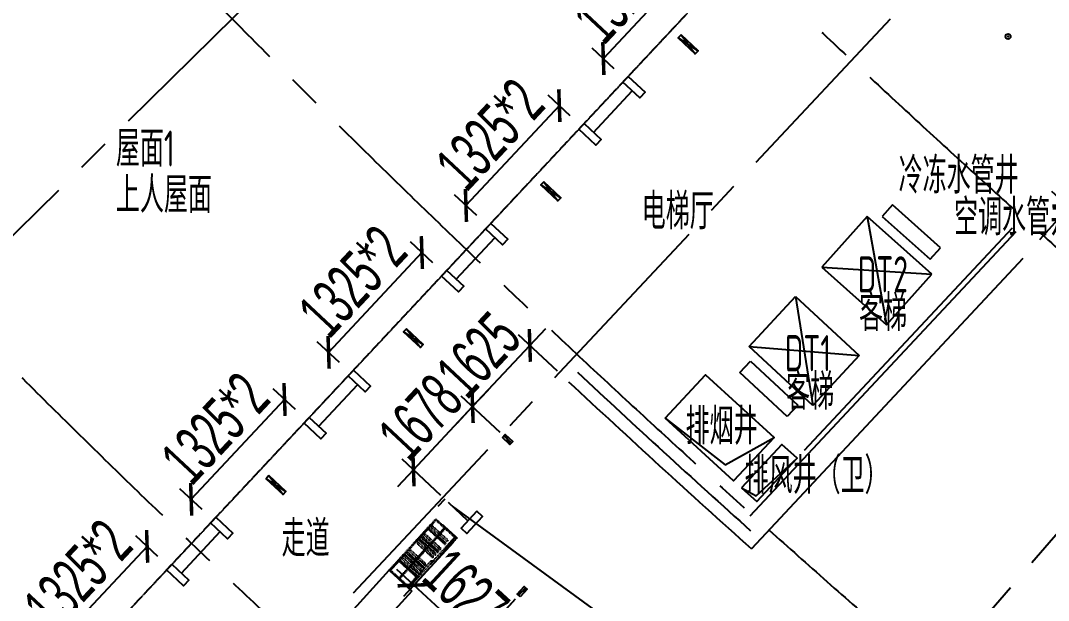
# Model space of a CAD drawing. Extents: x -668578 to 2331563, y -1202445 to 1620273.
# Drawn here: x 987428 to 1007356, y 112790 to 124034 of the extents above; entities that cross this region are included whole.
import ezdxf

# ---------------------------------------------------------------- set-up
doc = ezdxf.new("R2010")
doc.units = 0
for name, pattern in [('CENTER2', [28.575, 19.05, -3.175, 3.175, -3.175]), ('Continuous-STLayerSet-Col', [0]), ('DASH', [0.35, 0.25, -0.1]), ('XREF-ID.B3$0$DASH', [0.35, 0.25, -0.1])]:
    doc.linetypes.add(name, pattern=pattern)
doc.layers.get('0').update_dxf_attribs({"color": 8})
doc.layers.get('Defpoints').update_dxf_attribs({"color": 8})
for name, color, linetype in [('#标注', 8, 'Continuous'), ('#轴线', 8, 'CENTER2'), ('A-AL', 8, 'Continuous'), ('A-BEAM-PLAN-C', 8, 'Continuous'), ('A-DIMS-150', 8, 'Continuous'), ('A-EVTR', 8, 'Continuous'), ('A-WIND-FRAM', 8, 'Continuous'), ('dim', 8, 'Continuous'), ('建-文字', 8, 'Continuous'), ('建-符号', 8, 'Continuous'), ('水-消防-消火栓-标识', 8, 'Continuous')]:
    doc.layers.add(name, color=color, linetype=linetype)
doc.layers.add('Def point', color=8, linetype='Continuous', plot=False)
doc.styles.add('JHZX', font='jrs.shx', dxfattribs={"width": 0.6, "bigfont": 'jhz.shx'})
doc.styles.add('XD2008', font='xd-hzs.shx', dxfattribs={"width": 0.7, "bigfont": 'xd-hztxt.shx'})
doc.dimstyles.new('JZBZ-300', dxfattribs={"dimscale": 300, "dimtxt": 3, "dimasz": 1.5, "dimexe": 1, "dimexo": 1, "dimgap": 0.5, "dimtad": 1, "dimdec": 0, "dimdsep": 46, "dimtxsty": 'JHZX', "dimblk1": 'ARCHTICK', "dimblk2": 'ARCHTICK', "dimsah": 1, "dimcen": 0, "dimclrd": 1, "dimclre": 1, "dimclrt": 2, "dimazin": 2, "dimtfac": 1, "dimtdec": 0, "dimtix": 1, "dimtmove": 0, "dimatfit": 3, "dimfxl": 0, "dimtolj": 1, "dimlwd": -1, "dimlwe": -1, "dimarcsym": 0})
doc.dimstyles.new('JZBZ-400', dxfattribs={"dimscale": 400, "dimtxt": 3, "dimasz": 1.5, "dimexe": 1, "dimexo": 1, "dimgap": 0.5, "dimtad": 1, "dimdec": 0, "dimdsep": 46, "dimtxsty": 'JHZX', "dimblk1": 'ARCHTICK', "dimblk2": 'ARCHTICK', "dimsah": 1, "dimcen": 0, "dimclrd": 1, "dimclre": 1, "dimclrt": 2, "dimazin": 2, "dimtfac": 1, "dimtdec": 0, "dimtix": 1, "dimtmove": 0, "dimatfit": 3, "dimfxl": 0, "dimtolj": 1, "dimlwd": -1, "dimlwe": -1, "dimarcsym": 0})

# ---------------------------------------------------------------- blocks, each defined once
blk = doc.blocks.new('_ARCHTICK')
at = {"color": 0, "linetype": 'ByBlock', "const_width": 0.15}
blk.add_lwpolyline([(-0.5, -0.5), (0.5, 0.5)], dxfattribs=at)
blk = doc.blocks.new('*D2939')
at = {"layer": '#标注', "ltscale": 300, "transparency": 16777216}
for p, q in [((-1773, -1481), (-9342, -7863)), ((165914, -92056), (164727, -101884))]:
    blk.add_line(p, q, dxfattribs=at)
blk.add_arc((197092, 166179), 269610, 220.13382, 263.11563, dxfattribs=at)
at = {"layer": 'Defpoints', "color": 0, "ltscale": 300, "transparency": 16777216}
for p in [(197092, 166179), (-1467, -1224), (40380, -53208), (165962, -91659)]:
    blk.add_point(p, dxfattribs=at)
at = {"layer": '#标注', "ltscale": 300, "transparency": 16777216, "xscale": 600, "yscale": 600, "zscale": 600}
for p, rotation in [((-9036, -7605), 130.1338192809485), ((164775, -101487), 353.1156299250187)]:
    blk.add_blockref('_ARCHTICK', p, dxfattribs=dict(at, rotation=rotation))
at = {"layer": '#标注', "ltscale": 300, "transparency": 16777216, "insert": (69342, -70334), "char_height": 1200, "attachment_point": 5, "rotation": 331.6247, "style": 'JHZX'}
blk.add_mtext('\\A1;42.98°', dxfattribs=at)
blk = doc.blocks.new('frgtegg')
blk.add_line((183, -171), (934, 633))
for points in [[(854, 913), (1183, 606), (1080, 496), (751, 804)], [(0, 0), (329, -307), (226, -417), (-102, -110)]]:
    blk.add_lwpolyline(points, close=True)
blk = doc.blocks.new('Swcwrv4tv')
at = {"linetype": 'XREF-ID.B3$0$DASH', "ltscale": 0.3}
for p, q in [((20, -240), (1330, -240)), ((20, -250), (1330, -250)), ((20, -260), (1330, -260))]:
    blk.add_line(p, q, dxfattribs=at)
for points in [[(0, 0), (0, -550), (1350, -550), (1350, 0)], [(20, -20), (20, -550), (1330, -550), (1330, -20)], [(149, -460), (149, -40), (179, -40), (179, -460)], [(219, -460), (219, -40), (249, -40), (249, -460)], [(359, -460), (359, -40), (389, -40), (389, -460)], [(429, -460), (429, -40), (459, -40), (459, -460)], [(499, -460), (499, -40), (529, -40), (529, -460)], [(569, -460), (569, -40), (599, -40), (599, -460)], [(779, -460), (779, -40), (809, -40), (809, -460)], [(849, -460), (849, -40), (879, -40), (879, -460)], [(919, -460), (919, -40), (949, -40), (949, -460)], [(989, -460), (989, -40), (1019, -40), (1019, -460)], [(1059, -460), (1059, -40), (1089, -40), (1089, -460)], [(20, -540), (700, -540), (700, -510), (20, -510)], [(1330, -480), (650, -480), (650, -510), (1330, -510)]]:
    blk.add_lwpolyline(points, close=True, dxfattribs=at)
blk = doc.blocks.new('幕墙分隔')
for p, q in [((-40, -100), (40, 100)), ((0, 100), (0, -100))]:
    blk.add_line(p, q)
blk.add_lwpolyline([(-40, 100), (40, 100), (40, -100), (-40, -100)], close=True)
blk = doc.blocks.new('rbbnynytnyt')
for p, q in [((0, 0), (80, -450)), ((80, 0), (0, -450))]:
    blk.add_line(p, q)
blk.add_lwpolyline([(0, 0), (80, 0), (80, -450), (0, -450)], close=True)
blk = doc.blocks.new('立管-R75-1')
at = {"linetype": 'Continuous'}
blk.add_circle((0, 0), 75, dxfattribs=at)
blk.add_point((0, 0), dxfattribs=at)
blk = doc.blocks.new('*D2446')
at = {"layer": 'Defpoints', "color": 0, "ltscale": 300, "transparency": 16777216}
for p in [(1000967, 124831), (998727, 123298), (999157, 122896)]:
    blk.add_point(p, dxfattribs=at)
at = {"layer": 'dim', "color": 1, "ltscale": 300, "transparency": 16777216}
for p, q in [((1000748, 125036), (1000318, 125438)), ((1000537, 125233), (998727, 123298)), ((998938, 123101), (998508, 123502))]:
    blk.add_line(p, q, dxfattribs=at)
at = {"layer": 'dim', "color": 1, "ltscale": 300, "transparency": 16777216, "xscale": 450, "yscale": 450, "zscale": 450}
for p, rotation in [((1000537, 125233), 46.9204201124248), ((998727, 123298), 226.9204201124248)]:
    blk.add_blockref('_ARCHTICK', p, dxfattribs=dict(at, rotation=rotation))
at = {"layer": 'dim', "color": 2, "ltscale": 300, "transparency": 16777216, "insert": (999194, 124675), "char_height": 900, "attachment_point": 5, "rotation": 46.9204, "style": 'JHZX'}
blk.add_mtext('\\A1;1325*2', dxfattribs=at)
blk = doc.blocks.new('*D2447')
at = {"layer": 'Defpoints', "color": 0, "ltscale": 300, "transparency": 16777216}
for p in [(998304, 121983), (996063, 120449), (996493, 120047)]:
    blk.add_point(p, dxfattribs=at)
at = {"layer": 'dim', "color": 1, "ltscale": 300, "transparency": 16777216}
for p, q in [((998085, 122188), (997655, 122590)), ((997874, 122385), (996063, 120449)), ((996274, 120252), (995844, 120654))]:
    blk.add_line(p, q, dxfattribs=at)
at = {"layer": 'dim', "color": 1, "ltscale": 300, "transparency": 16777216, "xscale": 450, "yscale": 450, "zscale": 450}
for p, rotation in [((997874, 122385), 46.91827083257319), ((996063, 120449), 226.9182708325732)]:
    blk.add_blockref('_ARCHTICK', p, dxfattribs=dict(at, rotation=rotation))
at = {"layer": 'dim', "color": 2, "ltscale": 300, "transparency": 16777216, "insert": (996530, 121827), "char_height": 900, "attachment_point": 5, "rotation": 46.9183, "style": 'JHZX'}
blk.add_mtext('\\A1;1325*2', dxfattribs=at)
blk = doc.blocks.new('*D2448')
at = {"layer": 'Defpoints', "color": 0, "ltscale": 300, "transparency": 16777216}
for p in [(995639, 119134), (993400, 117601), (993830, 117199)]:
    blk.add_point(p, dxfattribs=at)
at = {"layer": 'dim', "color": 1, "ltscale": 300, "transparency": 16777216}
for p, q in [((995420, 119339), (994990, 119741)), ((995209, 119536), (993400, 117601)), ((993611, 117404), (993181, 117806))]:
    blk.add_line(p, q, dxfattribs=at)
at = {"layer": 'dim', "color": 1, "ltscale": 300, "transparency": 16777216, "xscale": 450, "yscale": 450, "zscale": 450}
for p, rotation in [((995209, 119536), 46.92400437756285), ((993400, 117601), 226.9240043775629)]:
    blk.add_blockref('_ARCHTICK', p, dxfattribs=dict(at, rotation=rotation))
at = {"layer": 'dim', "color": 2, "ltscale": 300, "transparency": 16777216, "insert": (993867, 118978), "char_height": 900, "attachment_point": 5, "rotation": 46.924, "style": 'JHZX'}
blk.add_mtext('\\A1;1325*2', dxfattribs=at)
blk = doc.blocks.new('*D2449')
at = {"layer": 'Defpoints', "color": 0, "ltscale": 300, "transparency": 16777216}
for p in [(992975, 116285), (990736, 114751), (991165, 114350)]:
    blk.add_point(p, dxfattribs=at)
at = {"layer": 'dim', "color": 1, "ltscale": 300, "transparency": 16777216}
for p, q in [((992756, 116490), (992327, 116892)), ((992546, 116687), (990736, 114751)), ((990946, 114554), (990517, 114956))]:
    blk.add_line(p, q, dxfattribs=at)
at = {"layer": 'dim', "color": 1, "ltscale": 300, "transparency": 16777216, "xscale": 450, "yscale": 450, "zscale": 450}
for p, rotation in [((992546, 116687), 46.92042011242672), ((990736, 114751), 226.9204201124267)]:
    blk.add_blockref('_ARCHTICK', p, dxfattribs=dict(at, rotation=rotation))
at = {"layer": 'dim', "color": 2, "ltscale": 300, "transparency": 16777216, "insert": (991202, 116129), "char_height": 900, "attachment_point": 5, "rotation": 46.9204, "style": 'JHZX'}
blk.add_mtext('\\A1;1325*2', dxfattribs=at)
blk = doc.blocks.new('*D2450')
at = {"layer": 'Defpoints', "color": 0, "ltscale": 300, "transparency": 16777216}
for p in [(990312, 113436), (988072, 111903), (988502, 111501)]:
    blk.add_point(p, dxfattribs=at)
at = {"layer": 'dim', "color": 1, "ltscale": 300, "transparency": 16777216}
for p, q in [((990092, 113641), (989663, 114043)), ((989882, 113838), (988072, 111903)), ((988282, 111706), (987853, 112107))]:
    blk.add_line(p, q, dxfattribs=at)
at = {"layer": 'dim', "color": 1, "ltscale": 300, "transparency": 16777216, "xscale": 450, "yscale": 450, "zscale": 450}
for p, rotation in [((989882, 113838), 46.92042011243559), ((988072, 111903), 226.9204201124356)]:
    blk.add_blockref('_ARCHTICK', p, dxfattribs=dict(at, rotation=rotation))
at = {"layer": 'dim', "color": 2, "ltscale": 300, "transparency": 16777216, "insert": (988539, 113280), "char_height": 900, "attachment_point": 5, "rotation": 46.9204, "style": 'JHZX'}
blk.add_mtext('\\A1;1325*2', dxfattribs=at)
blk = doc.blocks.new('*D1519')
at = {"layer": '#标注', "ltscale": 300, "transparency": 16777216}
for p, q in [((1007191, 119790), (1007955, 120642)), ((1007755, 120418), (1007419, 120719)), ((1007755, 120418), (1008484, 119765)), ((1007920, 119136), (1008684, 119988)), ((1008484, 119765), (1008819, 119464))]:
    blk.add_line(p, q, dxfattribs=at)
at = {"layer": 'Defpoints', "color": 0, "ltscale": 300, "transparency": 16777216}
for p in [(1008484, 119765), (1006991, 119567), (1007720, 118913)]:
    blk.add_point(p, dxfattribs=at)
at = {"layer": '#标注', "ltscale": 300, "transparency": 16777216, "xscale": 450, "yscale": 450, "zscale": 450}
for p, rotation in [((1007755, 120418), 318.1204839252013), ((1008484, 119765), 138.1204839252013)]:
    blk.add_blockref('_ARCHTICK', p, dxfattribs=dict(at, rotation=rotation))
at = {"layer": '#标注', "ltscale": 300, "transparency": 16777216, "insert": (1008520, 120538), "char_height": 900, "attachment_point": 5, "rotation": 318.1205, "style": 'JHZX'}
blk.add_mtext('\\A1;979', dxfattribs=at)
blk = doc.blocks.new('*D1562')
at = {"layer": '#标注', "ltscale": 300, "transparency": 16777216}
for p, q in [((997019, 112813), (996055, 111756)), ((996257, 111977), (995925, 112280)), ((997458, 110883), (996257, 111977)), ((998220, 111719), (997256, 110662)), ((997458, 110883), (997791, 110580))]:
    blk.add_line(p, q, dxfattribs=at)
at = {"layer": 'Defpoints', "color": 0, "ltscale": 300, "transparency": 16777216}
for p in [(997221, 113035), (996257, 111977), (998422, 111941)]:
    blk.add_point(p, dxfattribs=at)
at = {"layer": '#标注', "ltscale": 300, "transparency": 16777216, "xscale": 450, "yscale": 450, "zscale": 450}
for p, rotation in [((996257, 111977), 317.6622443330338), ((997458, 110883), 137.6622443330338)]:
    blk.add_blockref('_ARCHTICK', p, dxfattribs=dict(at, rotation=rotation))
at = {"layer": '#标注', "ltscale": 300, "transparency": 16777216, "insert": (997262, 111874), "char_height": 900, "attachment_point": 5, "rotation": 317.6622, "style": 'JHZX'}
blk.add_mtext('\\A1;1624', dxfattribs=at)
blk = doc.blocks.new('*D1563')
at = {"layer": '#标注', "ltscale": 300, "transparency": 16777216}
for p, q in [((995822, 113917), (994852, 112866)), ((995055, 113086), (994725, 113391)), ((996251, 111983), (995055, 113086)), ((997018, 112814), (996048, 111763)), ((996251, 111983), (996582, 111678))]:
    blk.add_line(p, q, dxfattribs=at)
at = {"layer": 'Defpoints', "color": 0, "ltscale": 300, "transparency": 16777216}
for p in [(996025, 114138), (995055, 113086), (997221, 113035)]:
    blk.add_point(p, dxfattribs=at)
at = {"layer": '#标注', "ltscale": 300, "transparency": 16777216, "xscale": 450, "yscale": 450, "zscale": 450}
for p, rotation in [((995055, 113086), 317.309428996715), ((996251, 111983), 137.309428996715)]:
    blk.add_blockref('_ARCHTICK', p, dxfattribs=dict(at, rotation=rotation))
at = {"layer": '#标注', "ltscale": 300, "transparency": 16777216, "insert": (996060, 112976), "char_height": 900, "attachment_point": 5, "rotation": 317.3094, "style": 'JHZX'}
blk.add_mtext('\\A1;1627', dxfattribs=at)
blk = doc.blocks.new('*D1565')
at = {"layer": '#标注', "ltscale": 300, "transparency": 16777216}
for p, q in [((996192, 116548), (996499, 116877)), ((996725, 116049), (995973, 116753)), ((995046, 115323), (996192, 116548)), ((995579, 114824), (994827, 115528)), ((995046, 115323), (994739, 114994))]:
    blk.add_line(p, q, dxfattribs=at)
at = {"layer": 'Defpoints', "color": 0, "ltscale": 300, "transparency": 16777216}
for p in [(996192, 116548), (996944, 115845), (995799, 114619)]:
    blk.add_point(p, dxfattribs=at)
at = {"layer": '#标注', "ltscale": 300, "transparency": 16777216, "xscale": 450, "yscale": 450, "zscale": 450}
for p, rotation in [((996192, 116548), 226.9204201115935), ((995046, 115323), 46.92042011159354)]:
    blk.add_blockref('_ARCHTICK', p, dxfattribs=dict(at, rotation=rotation))
at = {"layer": '#标注', "ltscale": 300, "transparency": 16777216, "insert": (995181, 116345), "char_height": 900, "attachment_point": 5, "rotation": 46.9204, "style": 'JHZX'}
blk.add_mtext('\\A1;1678', dxfattribs=at)
blk = doc.blocks.new('*D1566')
at = {"layer": '#标注', "ltscale": 300, "transparency": 16777216}
for p, q in [((997302, 117735), (997610, 118064)), ((997836, 117236), (997083, 117940)), ((996192, 116548), (997302, 117735)), ((996725, 116049), (995973, 116753)), ((996192, 116548), (995885, 116220))]:
    blk.add_line(p, q, dxfattribs=at)
at = {"layer": 'Defpoints', "color": 0, "ltscale": 300, "transparency": 16777216}
for p in [(997302, 117735), (998055, 117031), (996944, 115845)]:
    blk.add_point(p, dxfattribs=at)
at = {"layer": '#标注', "ltscale": 300, "transparency": 16777216, "xscale": 450, "yscale": 450, "zscale": 450}
for p, rotation in [((997302, 117735), 226.9111016522128), ((996192, 116548), 46.91110165221286)]:
    blk.add_blockref('_ARCHTICK', p, dxfattribs=dict(at, rotation=rotation))
at = {"layer": '#标注', "ltscale": 300, "transparency": 16777216, "insert": (996309, 117551), "char_height": 900, "attachment_point": 5, "rotation": 46.9111, "style": 'JHZX'}
blk.add_mtext('\\A1;1625', dxfattribs=at)
blk = doc.blocks.new('DSGDFG')
at = {"layer": '#标注', "ltscale": 300}
blk.add_arc((197092.2, 166179.2), 257800, 220.136073, 263.11563, dxfattribs=at)
at = {"layer": '#轴线', "ltscale": 200}
for p, q in [((62298.5, 32984.1), (12368.2, -16353.9)), ((19724.4, -23495.6), (67661.1, 27767.3)), ((73225.4, 22766.2), (27342.7, -30356.8))]:
    blk.add_line(p, q, dxfattribs=at)
for radius in [206950, 212800, 220600, 228400, 236200, 244000, 251800, 257800]:
    blk.add_arc((197092.2, 166179.2), radius, 218.438892, 265.140584, dxfattribs=at)
at = {"layer": '#标注', "ltscale": 300}
dim = blk.add_angular_dim_3p(base=(40379.7, -53208.3), center=(197092.1, 166179.2), p1=(-1467, -1223.5), p2=(165961.7, -91658.5), dimstyle='JZBZ-400', override={"dimclrd": 256, "dimclre": 256, "dimclrt": 256}, dxfattribs=at)
dim.commit()
dim.dimension.update_dxf_attribs({"geometry": '*D2939', "text_midpoint": (69341.6, -70334.5)})
blk = doc.blocks.new('QWERTT')
at = {"layer": 'dim', "ltscale": 300}
for p1, p2, distance, picture, middle in [((1000967, 124831.3), (999157, 122895.7), -588.3, '*D2446', (999194.1, 124675.1)), ((998303.6, 121982.9), (996493.1, 120047), -588.3, '*D2447', (996530.5, 121826.6)), ((995639.3, 119133.8), (993830.1, 117198.8), -588.4, '*D2448', (993866.6, 118978)), ((992975.4, 116285.1), (991165.4, 114349.5), -588.2, '*D2449', (991202.5, 116128.9)), ((990311.5, 113436.4), (988501.5, 111500.8), -588.2, '*D2450', (988538.6, 113280.2))]:
    dim = blk.add_aligned_dim(p1=p1, p2=p2, distance=distance, text='1325*2', dimstyle='JZBZ-300', dxfattribs=at)
    dim.commit()
    dim.dimension.update_dxf_attribs({"geometry": picture, "text_midpoint": middle})

msp = doc.modelspace()

# ---------------------------------------------------------------- linework, layer by layer
at = {"layer": 'A-AL'}
for p, q in [((1006857.4, 119417.8), (1001597.1, 113792.3)), ((995652.6, 114755.8), (995517.7, 114611.6))]:
    msp.add_line(p, q, dxfattribs=at)
at = {"layer": 'A-AL', "linetype": 'DASH'}
msp.add_lwpolyline([(1007464.8, 131779.9), (981168.2, 103658.7, 0.4125655), (981313.8, 99348.1, 0.1401637), (1109094.2, 33959.9, 0.4129138), (1112673.3, 36349.1), (1121228.6, 78745, 0.4158512), (1118825.4, 82341.4, -0.0570612), (1072922.5, 96920.6, 0.041227), (1069111, 98265, 0.0515723), (1064119.6, 99038.1), (1062567.6, 99116.7, -0.1166495), (1052200.4, 102130.1, -0.0581911), (1011774.8, 131925.5, 0.4145967)], format="xyb", close=True, dxfattribs=at)
at = {"layer": 'A-AL'}
msp.add_lwpolyline([(996103, 114333.6), (995725.5, 114687.4)], dxfattribs=at)
msp.add_lwpolyline([(996274.1, 114520.2), (995970, 114188.5), (996080.5, 114087.2), (996384.6, 114418.9)], close=True, dxfattribs=at)
for radius, end in [(236450, 228.083622), (236700, 228.142921)]:
    msp.add_arc((1159541, 290089.2), radius, 226.981001, end, dxfattribs=at)
at = {"layer": 'A-BEAM-PLAN-C', "linetype": 'Continuous-STLayerSet-Col'}
msp.add_line((1006654.3, 120005.6), (1002623.3, 115694.9), dxfattribs=at)
at = {"layer": 'A-BEAM-PLAN-C'}
msp.add_line((1006727.3, 119937.3), (1001569.6, 114421.7), dxfattribs=at)
at = {"layer": 'A-BEAM-PLAN-C', "linetype": 'Continuous-STLayerSet-Col'}
for points in [[(999924.2, 116322.4), (1000710.5, 117163.2), (1002041, 115950.7), (1001252.4, 115107.4)], [(1001403.1, 114975.7), (1001700.1, 114707.7), (1002486.6, 115548.8), (1002189.4, 115816.6)]]:
    msp.add_lwpolyline(points, close=True, dxfattribs=at)
at = {"layer": 'A-DIMS-150'}
for points in [[(999924.2, 116322.4), (1001086.2, 115422.5), (1002041, 115950.7)], [(1001403.1, 114975.7), (1001688.2, 114821.5), (1002486.6, 115548.8)]]:
    msp.add_lwpolyline(points, dxfattribs=at)
at = {"layer": 'A-EVTR'}
for p, q in [((1004333.8, 120461.6), (1004132.9, 120236.4)), ((1005266.7, 119629.6), (1004333.8, 120461.6)), ((1003844.8, 120236.4), (1002966.1, 119251.3)), ((1005098.5, 119118.1), (1003844.8, 120236.4)), ((1003844.8, 120236.4), (1004219.9, 118133)), ((1004132.9, 120236.4), (1005065.8, 119404.4)), ((1005065.8, 119404.4), (1005266.7, 119629.6)), ((1002966.1, 119251.3), (1004219.9, 118133)), ((1002966.1, 119251.3), (1005098.5, 119118.1)), ((1004219.9, 118133), (1005098.5, 119118.1)), ((1001554.9, 117716.2), (1002453.6, 118683)), ((1002453.6, 118683), (1003684.1, 117539.2)), ((1002453.6, 118683), (1002785.4, 116572.4)), ((1002785.4, 116572.4), (1001554.9, 117716.2)), ((1001554.9, 117716.2), (1003684.1, 117539.2)), ((1001376.3, 117208.2), (1001581.8, 117429.3)), ((1001581.8, 117429.3), (1002497.4, 116578.2)), ((1003684.1, 117539.2), (1002785.4, 116572.4)), ((1002291.9, 116357.2), (1001376.3, 117208.2)), ((1002497.4, 116578.2), (1002291.9, 116357.2))]:
    msp.add_line(p, q, dxfattribs=at)
at = {"layer": 'Def point'}
msp.add_lwpolyline([(995016.3, 112970.5), (994208.3, 112083.3), (993764.7, 112487.3), (994572.7, 113374.5)], close=True, dxfattribs=at)
msp.add_lwpolyline([(995016.3, 112970.5), (994208.3, 112083.3), (993764.7, 112487.3), (994572.7, 113374.5)], close=True, dxfattribs=at)
at = {"layer": '建-符号'}
msp.add_lwpolyline([(995798.5, 114619), (1029288.7, 90152.5), (1036224, 97128.3)], dxfattribs=at)

# ---------------------------------------------------------------- block references
at = {"layer": '#标注'}
for name, p in [('QWERTT', (0, 0)), ('DSGDFG', (962448.9, 123910))]:
    msp.add_blockref(name, p, dxfattribs=at)
at = {"layer": 'A-AL'}
for p in [(998354.4, 122037.3), (995690.5, 119188.6), (993026.6, 116339.9), (990362.7, 113491.2)]:
    msp.add_blockref('frgtegg', p, dxfattribs=at)
at = {"layer": 'A-WIND-FRAM', "xscale": -1, "rotation": 46.92042011197652}
for p in [(1000235.4, 123756.1), (997571.5, 120907.4), (994907.7, 118058.7), (992243.8, 115209.9)]:
    msp.add_blockref('rbbnynytnyt', p, dxfattribs=at)
at = {"layer": 'A-WIND-FRAM'}
for p, rotation in [((996871.4, 115912.8), 46.92042011152858), ((997152.6, 112961.8), 137.4856305498685)]:
    msp.add_blockref('幕墙分隔', p, dxfattribs=dict(at, rotation=rotation))
at = {"layer": 'Def point', "extrusion": (0, 0, -1)}
for zscale, rotation in [(-1, 312.3259013812695), (-0.9999999999999999, 312.3259042091846)]:
    msp.add_blockref('Swcwrv4tv', (-995481.7, 114372.6), dxfattribs=dict(at, zscale=zscale, rotation=rotation))
at = {"layer": '水-消防-消火栓-标识', "xscale": 0.6666666665114466, "yscale": 0.6666666665114466, "zscale": 0.6666666665114466, "rotation": 134.6116665740206}
msp.add_blockref('立管-R75-1', (1006573.3, 123725.7), dxfattribs=at)

# ---------------------------------------------------------------- texts
at = {"layer": '建-文字', "style": 'XD2008', "width": 0.7}
for s, p in [('屋面1', (989276.7, 121202.5)), ('冷冻水管井', (1004451.7, 120680)), ('上人屋面', (989276.7, 120302)), ('电梯厅', (999471.2, 119984.5)), ('空调水管井', (1005526.3, 119868.8)), ('DT2', (1003659.2, 118763.7)), ('客梯', (1003684.1, 118015)), ('DT1', (1002245.6, 117234.9)), ('客梯', (1002270.5, 116486.2)), ('排烟井', (1000321.2, 115815.7)), ('排风井（卫）', (1001464.7, 114861)), ('走道', (992489.5, 113639.1))]:
    msp.add_text(s, height=700, dxfattribs=at).set_placement(p)

# ---------------------------------------------------------------- dimensions: what is measured, and where the dimension line sits
at = {"layer": '#标注', "ltscale": 300}
for p1, p2, distance, picture, middle in [((1006990.9, 119566.8), (1007720.1, 118913), 1143.9, '*D1519', (1008519.7, 120538.3)), ((996944.5, 115844.5), (998054.6, 117031.3), 1030, '*D1566', (996309.1, 117551.4)), ((995798.6, 114619.1), (996944.5, 115844.5), 1030.1, '*D1565', (995180.9, 116345.2)), ((997220.9, 113034.9), (996025.3, 114137.9), 1430.5, '*D1563', (996060, 112975.9)), ((998421.6, 111940.9), (997220.9, 113034.9), 1430.6, '*D1562', (997261.8, 111873.9))]:
    dim = msp.add_aligned_dim(p1=p1, p2=p2, distance=distance, dimstyle='JZBZ-300', override={"dimclrd": 256, "dimclre": 256, "dimclrt": 256, "dimfxl": 200}, dxfattribs=at)
    dim.commit()
    dim.dimension.update_dxf_attribs({"geometry": picture, "text_midpoint": middle})

doc.saveas('drawing.dxf')
